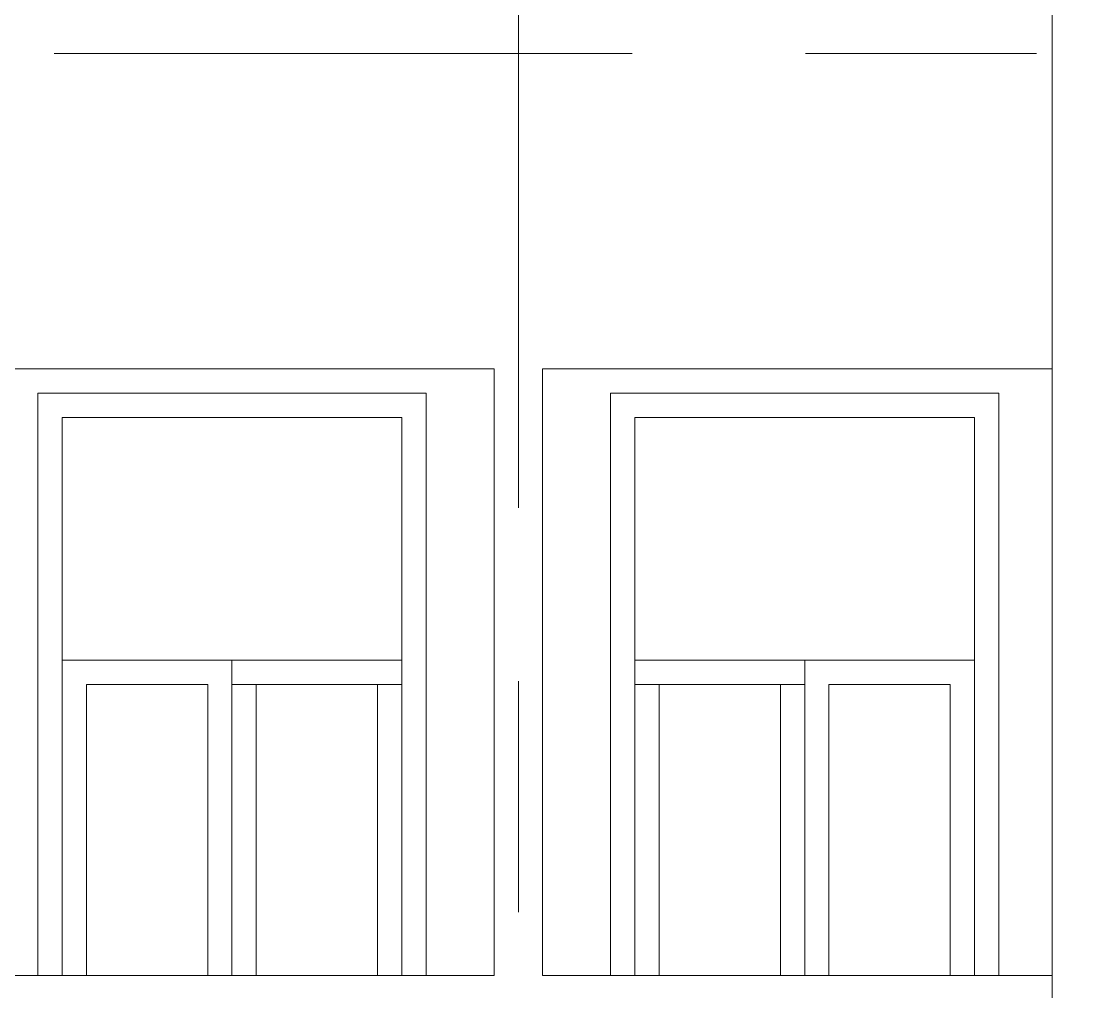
# Model space of a CAD drawing. Header units: millimetres. Extents: x -99196 to 15601, y -9661 to 93550.
# Drawn here: x -10224 to -8026, y 23267 to 25266 of the extents above; entities that cross this region are included whole.
import ezdxf

# ---------------------------------------------------------------- set-up
doc = ezdxf.new("R2010")
doc.units = ezdxf.units.MM
doc.linetypes.add('Centre', pattern=[31.75, 6.35, -4.7625, 15.875, -4.7625])
for name, color, linetype, lineweight in [('CUA', 31, 'Continuous', 9), ('NET-THAY', 2, 'Continuous', 9), ('TRUC', 225, 'Continuous', 5)]:
    doc.layers.add(name, color=color, linetype=linetype, lineweight=lineweight)

# ---------------------------------------------------------------- blocks, each defined once
blk = doc.blocks.new('X-PHONG NGU 1 - X-PHONG NGU 850-1366086-MẶT ĐỨNG 14-1')
at = {"layer": 'CUA'}
for p, q in [((-8210.5, 21200), (-9010.5, 21200)), ((-9010.5, 20000), (-9010.5, 21200)), ((-8210.5, 21200), (-8210.5, 20000)), ((-8960.5, 21150), (-8960.5, 20000)), ((-8960.5, 21150), (-8260.5, 21150)), ((-8260.5, 20000), (-8260.5, 21150)), ((-8960.5, 20650), (-8610.5, 20650)), ((-8610.5, 20000), (-8610.5, 20650)), ((-8260.5, 20650), (-8610.5, 20650)), ((-8260.5, 20650), (-8260.5, 20000)), ((-8960.5, 20600), (-8610.5, 20600)), ((-8910.5, 20600), (-8910.5, 20000)), ((-8910.5, 20600), (-8660.5, 20600)), ((-8660.5, 20000), (-8660.5, 20600)), ((-8560.5, 20600), (-8310.5, 20600)), ((-8560.5, 20600), (-8560.5, 20000)), ((-8310.5, 20000), (-8310.5, 20600))]:
    blk.add_line(p, q, dxfattribs=at)
blk = doc.blocks.new('X-PHONG NGU 1 - X-PHONG NGU 850-1366102-MẶT ĐỨNG 14-1')
at = {"layer": 'CUA'}
for p, q in [((-10190.5, 20000), (-10190.5, 21200)), ((-9390.5, 21200), (-10190.5, 21200)), ((-9390.5, 21200), (-9390.5, 20000)), ((-10140.5, 21150), (-10140.5, 20000)), ((-10140.5, 21150), (-9440.5, 21150)), ((-9440.5, 20000), (-9440.5, 21150)), ((-9790.5, 20650), (-10140.5, 20650)), ((-10140.5, 20000), (-10140.5, 20650)), ((-9790.5, 20650), (-9790.5, 20000)), ((-9790.5, 20650), (-9440.5, 20650)), ((-10090.5, 20600), (-10090.5, 20000)), ((-10090.5, 20600), (-9840.5, 20600)), ((-9840.5, 20000), (-9840.5, 20600)), ((-9790.5, 20600), (-9440.5, 20600)), ((-9740.5, 20600), (-9490.5, 20600)), ((-9740.5, 20600), (-9740.5, 20000)), ((-9490.5, 20000), (-9490.5, 20600))]:
    blk.add_line(p, q, dxfattribs=at)

msp = doc.modelspace()

# ---------------------------------------------------------------- linework, layer by layer
at = {"layer": 'NET-THAY'}
for p, q in [((-8100.5, 18600), (-8100.5, 91900)), ((-10300.5, 24550), (-9250.5, 24550)), ((-9250.5, 23300), (-9250.5, 24550)), ((-9150.5, 24550), (-9150.5, 23300)), ((-9150.5, 24550), (-8100.5, 24550)), ((-8100.5, 23300), (-8100.5, 24550)), ((-10190.5, 24500), (-9390.5, 24500)), ((-10190.5, 23300), (-10190.5, 24500)), ((-9390.5, 24500), (-9390.5, 23300)), ((-9010.5, 24500), (-8210.5, 24500)), ((-9010.5, 23300), (-9010.5, 24500)), ((-8210.5, 24500), (-8210.5, 23300)), ((-9250.5, 23300), (-10300.5, 23300)), ((-8100.5, 23300), (-9150.5, 23300))]:
    msp.add_line(p, q, dxfattribs=at)
at = {"layer": 'TRUC', "linetype": 'Centre', "ltscale": 75}
for p, q in [((-9200.5, -7525.8), (-9200.5, 91838.4)), ((-99096.4, 25200), (15600.6, 25200))]:
    msp.add_line(p, q, dxfattribs=at)

# ---------------------------------------------------------------- block references
at = {"layer": 'CUA'}
for name in ['X-PHONG NGU 1 - X-PHONG NGU 850-1366102-MẶT ĐỨNG 14-1', 'X-PHONG NGU 1 - X-PHONG NGU 850-1366086-MẶT ĐỨNG 14-1']:
    msp.add_blockref(name, (0, 3300), dxfattribs=at)

doc.saveas('drawing.dxf')
